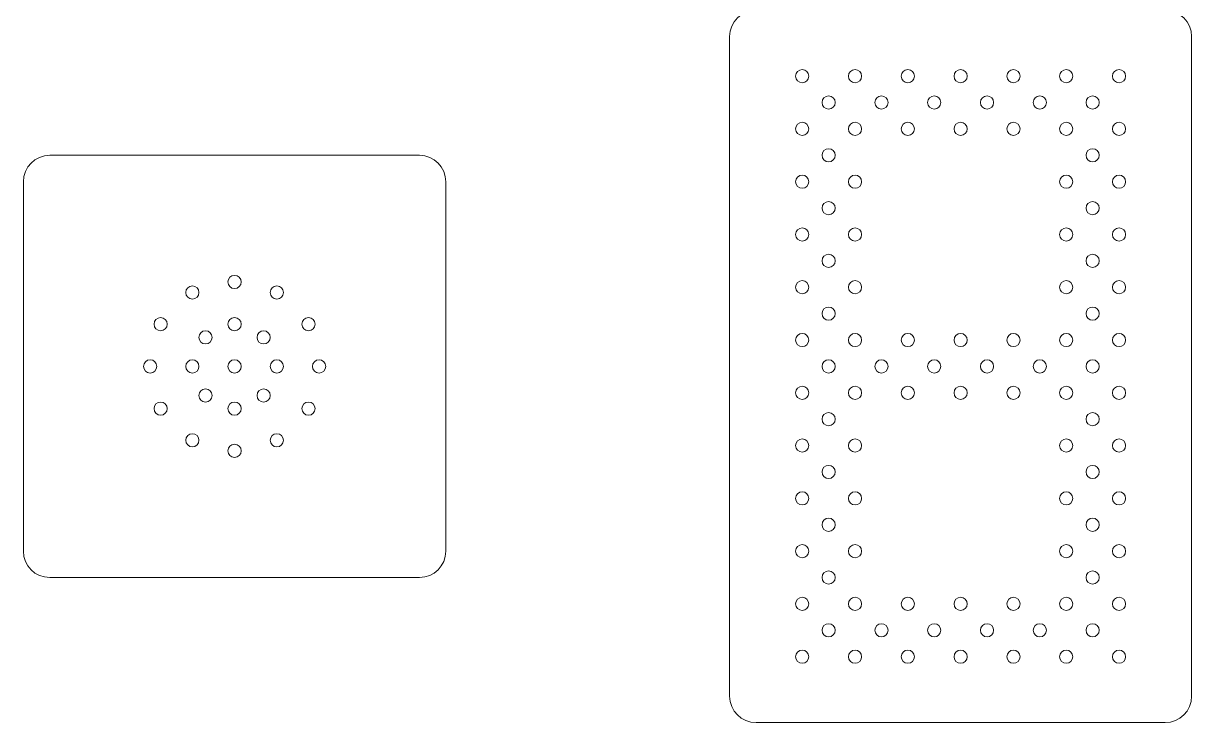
# Model space of a CAD drawing. Header units: inches. Extents: x 300 to 400, y -177 to 73.
# Drawn here: x 354.68 to 376.81, y -108.77 to -95.52 of the extents above; entities that cross this region are included whole.
import ezdxf

# ---------------------------------------------------------------- set-up
doc = ezdxf.new("R2010")
doc.units = ezdxf.units.IN
doc.header["$MEASUREMENT"] = 0
doc.layers.add('ScoreBone', color=5, linetype='Continuous')

msp = doc.modelspace()

# ---------------------------------------------------------------- linework, layer by layer
at = {"layer": 'ScoreBone', "lineweight": 5}
for points in [[(368.057, -95.768), (368.057, -95.492), (368.282, -95.268), (368.557, -95.268)], [(376.307, -95.268), (376.582, -95.268), (376.807, -95.492), (376.807, -95.768)], [(368.057, -108.268), (368.057, -108.268), (368.057, -95.768), (368.057, -95.768)], [(376.807, -95.768), (376.807, -95.768), (376.807, -108.268), (376.807, -108.268)], [(354.682, -98.518), (354.682, -98.242), (354.905, -98.018), (355.182, -98.018)], [(355.182, -98.018), (355.182, -98.018), (362.182, -98.018), (362.182, -98.018)], [(362.182, -98.018), (362.458, -98.018), (362.682, -98.242), (362.682, -98.518)], [(354.682, -105.518), (354.682, -105.518), (354.682, -98.518), (354.682, -98.518)], [(362.682, -98.518), (362.682, -98.518), (362.682, -105.518), (362.682, -105.518)], [(355.182, -106.018), (354.905, -106.018), (354.682, -105.795), (354.682, -105.518)], [(362.682, -105.518), (362.682, -105.795), (362.458, -106.018), (362.182, -106.018)], [(362.182, -106.018), (362.182, -106.018), (355.182, -106.018), (355.182, -106.018)], [(368.557, -108.768), (368.282, -108.768), (368.057, -108.544), (368.057, -108.268)], [(376.807, -108.268), (376.807, -108.544), (376.582, -108.768), (376.307, -108.768)], [(376.307, -108.768), (376.307, -108.768), (368.557, -108.768), (368.557, -108.768)]]:
    msp.add_open_spline(points, degree=3, dxfattribs=at)
for points in [[(369.557, -96.518), (369.557, -96.587), (369.5, -96.643), (369.432, -96.643), (369.364, -96.643), (369.307, -96.587), (369.307, -96.518), (369.307, -96.449), (369.364, -96.393), (369.432, -96.393), (369.5, -96.393), (369.557, -96.449), (369.557, -96.518)], [(370.557, -96.518), (370.557, -96.587), (370.5, -96.643), (370.432, -96.643), (370.364, -96.643), (370.307, -96.587), (370.307, -96.518), (370.307, -96.449), (370.364, -96.393), (370.432, -96.393), (370.5, -96.393), (370.557, -96.449), (370.557, -96.518)], [(371.557, -96.518), (371.557, -96.587), (371.5, -96.643), (371.432, -96.643), (371.364, -96.643), (371.307, -96.587), (371.307, -96.518), (371.307, -96.449), (371.364, -96.393), (371.432, -96.393), (371.5, -96.393), (371.557, -96.449), (371.557, -96.518)], [(372.557, -96.518), (372.557, -96.587), (372.5, -96.643), (372.432, -96.643), (372.364, -96.643), (372.307, -96.587), (372.307, -96.518), (372.307, -96.449), (372.364, -96.393), (372.432, -96.393), (372.5, -96.393), (372.557, -96.449), (372.557, -96.518)], [(373.557, -96.518), (373.557, -96.587), (373.5, -96.643), (373.432, -96.643), (373.364, -96.643), (373.307, -96.587), (373.307, -96.518), (373.307, -96.449), (373.364, -96.393), (373.432, -96.393), (373.5, -96.393), (373.557, -96.449), (373.557, -96.518)], [(374.557, -96.518), (374.557, -96.587), (374.5, -96.643), (374.432, -96.643), (374.364, -96.643), (374.307, -96.587), (374.307, -96.518), (374.307, -96.449), (374.364, -96.393), (374.432, -96.393), (374.5, -96.393), (374.557, -96.449), (374.557, -96.518)], [(375.557, -96.518), (375.557, -96.587), (375.5, -96.643), (375.432, -96.643), (375.364, -96.643), (375.307, -96.587), (375.307, -96.518), (375.307, -96.449), (375.364, -96.393), (375.432, -96.393), (375.5, -96.393), (375.557, -96.449), (375.557, -96.518)], [(370.057, -97.018), (370.057, -97.087), (370, -97.143), (369.932, -97.143), (369.864, -97.143), (369.807, -97.087), (369.807, -97.018), (369.807, -96.949), (369.864, -96.893), (369.932, -96.893), (370, -96.893), (370.057, -96.949), (370.057, -97.018)], [(371.057, -97.018), (371.057, -97.087), (371, -97.143), (370.932, -97.143), (370.864, -97.143), (370.807, -97.087), (370.807, -97.018), (370.807, -96.949), (370.864, -96.893), (370.932, -96.893), (371, -96.893), (371.057, -96.949), (371.057, -97.018)], [(372.057, -97.018), (372.057, -97.087), (372, -97.143), (371.932, -97.143), (371.864, -97.143), (371.807, -97.087), (371.807, -97.018), (371.807, -96.949), (371.864, -96.893), (371.932, -96.893), (372, -96.893), (372.057, -96.949), (372.057, -97.018)], [(373.057, -97.018), (373.057, -97.087), (373, -97.143), (372.932, -97.143), (372.864, -97.143), (372.807, -97.087), (372.807, -97.018), (372.807, -96.949), (372.864, -96.893), (372.932, -96.893), (373, -96.893), (373.057, -96.949), (373.057, -97.018)], [(374.057, -97.018), (374.057, -97.087), (374, -97.143), (373.932, -97.143), (373.864, -97.143), (373.807, -97.087), (373.807, -97.018), (373.807, -96.949), (373.864, -96.893), (373.932, -96.893), (374, -96.893), (374.057, -96.949), (374.057, -97.018)], [(375.057, -97.018), (375.057, -97.087), (375, -97.143), (374.932, -97.143), (374.864, -97.143), (374.807, -97.087), (374.807, -97.018), (374.807, -96.949), (374.864, -96.893), (374.932, -96.893), (375, -96.893), (375.057, -96.949), (375.057, -97.018)], [(369.557, -97.518), (369.557, -97.587), (369.5, -97.643), (369.432, -97.643), (369.364, -97.643), (369.307, -97.587), (369.307, -97.518), (369.307, -97.449), (369.364, -97.393), (369.432, -97.393), (369.5, -97.393), (369.557, -97.449), (369.557, -97.518)], [(370.557, -97.518), (370.557, -97.587), (370.5, -97.643), (370.432, -97.643), (370.364, -97.643), (370.307, -97.587), (370.307, -97.518), (370.307, -97.449), (370.364, -97.393), (370.432, -97.393), (370.5, -97.393), (370.557, -97.449), (370.557, -97.518)], [(371.557, -97.518), (371.557, -97.587), (371.5, -97.643), (371.432, -97.643), (371.364, -97.643), (371.307, -97.587), (371.307, -97.518), (371.307, -97.449), (371.364, -97.393), (371.432, -97.393), (371.5, -97.393), (371.557, -97.449), (371.557, -97.518)], [(372.557, -97.518), (372.557, -97.587), (372.5, -97.643), (372.432, -97.643), (372.364, -97.643), (372.307, -97.587), (372.307, -97.518), (372.307, -97.449), (372.364, -97.393), (372.432, -97.393), (372.5, -97.393), (372.557, -97.449), (372.557, -97.518)], [(373.557, -97.518), (373.557, -97.587), (373.5, -97.643), (373.432, -97.643), (373.364, -97.643), (373.307, -97.587), (373.307, -97.518), (373.307, -97.449), (373.364, -97.393), (373.432, -97.393), (373.5, -97.393), (373.557, -97.449), (373.557, -97.518)], [(374.557, -97.518), (374.557, -97.587), (374.5, -97.643), (374.432, -97.643), (374.364, -97.643), (374.307, -97.587), (374.307, -97.518), (374.307, -97.449), (374.364, -97.393), (374.432, -97.393), (374.5, -97.393), (374.557, -97.449), (374.557, -97.518)], [(375.557, -97.518), (375.557, -97.587), (375.5, -97.643), (375.432, -97.643), (375.364, -97.643), (375.307, -97.587), (375.307, -97.518), (375.307, -97.449), (375.364, -97.393), (375.432, -97.393), (375.5, -97.393), (375.557, -97.449), (375.557, -97.518)], [(370.057, -98.018), (370.057, -98.087), (370, -98.143), (369.932, -98.143), (369.864, -98.143), (369.807, -98.087), (369.807, -98.018), (369.807, -97.949), (369.864, -97.893), (369.932, -97.893), (370, -97.893), (370.057, -97.949), (370.057, -98.018)], [(375.057, -98.018), (375.057, -98.087), (375, -98.143), (374.932, -98.143), (374.864, -98.143), (374.807, -98.087), (374.807, -98.018), (374.807, -97.949), (374.864, -97.893), (374.932, -97.893), (375, -97.893), (375.057, -97.949), (375.057, -98.018)], [(369.557, -98.518), (369.557, -98.587), (369.5, -98.643), (369.432, -98.643), (369.364, -98.643), (369.307, -98.587), (369.307, -98.518), (369.307, -98.449), (369.364, -98.393), (369.432, -98.393), (369.5, -98.393), (369.557, -98.449), (369.557, -98.518)], [(370.557, -98.518), (370.557, -98.587), (370.5, -98.643), (370.432, -98.643), (370.364, -98.643), (370.307, -98.587), (370.307, -98.518), (370.307, -98.449), (370.364, -98.393), (370.432, -98.393), (370.5, -98.393), (370.557, -98.449), (370.557, -98.518)], [(374.557, -98.518), (374.557, -98.587), (374.5, -98.643), (374.432, -98.643), (374.364, -98.643), (374.307, -98.587), (374.307, -98.518), (374.307, -98.449), (374.364, -98.393), (374.432, -98.393), (374.5, -98.393), (374.557, -98.449), (374.557, -98.518)], [(375.557, -98.518), (375.557, -98.587), (375.5, -98.643), (375.432, -98.643), (375.364, -98.643), (375.307, -98.587), (375.307, -98.518), (375.307, -98.449), (375.364, -98.393), (375.432, -98.393), (375.5, -98.393), (375.557, -98.449), (375.557, -98.518)], [(370.057, -99.018), (370.057, -99.087), (370, -99.143), (369.932, -99.143), (369.864, -99.143), (369.807, -99.087), (369.807, -99.018), (369.807, -98.949), (369.864, -98.893), (369.932, -98.893), (370, -98.893), (370.057, -98.949), (370.057, -99.018)], [(375.057, -99.018), (375.057, -99.087), (375, -99.143), (374.932, -99.143), (374.864, -99.143), (374.807, -99.087), (374.807, -99.018), (374.807, -98.949), (374.864, -98.893), (374.932, -98.893), (375, -98.893), (375.057, -98.949), (375.057, -99.018)], [(369.557, -99.518), (369.557, -99.587), (369.5, -99.643), (369.432, -99.643), (369.364, -99.643), (369.307, -99.587), (369.307, -99.518), (369.307, -99.449), (369.364, -99.393), (369.432, -99.393), (369.5, -99.393), (369.557, -99.449), (369.557, -99.518)], [(370.557, -99.518), (370.557, -99.587), (370.5, -99.643), (370.432, -99.643), (370.364, -99.643), (370.307, -99.587), (370.307, -99.518), (370.307, -99.449), (370.364, -99.393), (370.432, -99.393), (370.5, -99.393), (370.557, -99.449), (370.557, -99.518)], [(374.557, -99.518), (374.557, -99.587), (374.5, -99.643), (374.432, -99.643), (374.364, -99.643), (374.307, -99.587), (374.307, -99.518), (374.307, -99.449), (374.364, -99.393), (374.432, -99.393), (374.5, -99.393), (374.557, -99.449), (374.557, -99.518)], [(375.557, -99.518), (375.557, -99.587), (375.5, -99.643), (375.432, -99.643), (375.364, -99.643), (375.307, -99.587), (375.307, -99.518), (375.307, -99.449), (375.364, -99.393), (375.432, -99.393), (375.5, -99.393), (375.557, -99.449), (375.557, -99.518)], [(370.057, -100.018), (370.057, -100.087), (370, -100.143), (369.932, -100.143), (369.864, -100.143), (369.807, -100.087), (369.807, -100.018), (369.807, -99.949), (369.864, -99.893), (369.932, -99.893), (370, -99.893), (370.057, -99.949), (370.057, -100.018)], [(375.057, -100.018), (375.057, -100.087), (375, -100.143), (374.932, -100.143), (374.864, -100.143), (374.807, -100.087), (374.807, -100.018), (374.807, -99.949), (374.864, -99.893), (374.932, -99.893), (375, -99.893), (375.057, -99.949), (375.057, -100.018)], [(358.807, -100.418), (358.807, -100.487), (358.751, -100.543), (358.682, -100.543), (358.612, -100.543), (358.557, -100.487), (358.557, -100.418), (358.557, -100.349), (358.612, -100.293), (358.682, -100.293), (358.751, -100.293), (358.807, -100.349), (358.807, -100.418)], [(369.557, -100.518), (369.557, -100.587), (369.5, -100.643), (369.432, -100.643), (369.364, -100.643), (369.307, -100.587), (369.307, -100.518), (369.307, -100.449), (369.364, -100.393), (369.432, -100.393), (369.5, -100.393), (369.557, -100.449), (369.557, -100.518)], [(370.557, -100.518), (370.557, -100.587), (370.5, -100.643), (370.432, -100.643), (370.364, -100.643), (370.307, -100.587), (370.307, -100.518), (370.307, -100.449), (370.364, -100.393), (370.432, -100.393), (370.5, -100.393), (370.557, -100.449), (370.557, -100.518)], [(374.557, -100.518), (374.557, -100.587), (374.5, -100.643), (374.432, -100.643), (374.364, -100.643), (374.307, -100.587), (374.307, -100.518), (374.307, -100.449), (374.364, -100.393), (374.432, -100.393), (374.5, -100.393), (374.557, -100.449), (374.557, -100.518)], [(375.557, -100.518), (375.557, -100.587), (375.5, -100.643), (375.432, -100.643), (375.364, -100.643), (375.307, -100.587), (375.307, -100.518), (375.307, -100.449), (375.364, -100.393), (375.432, -100.393), (375.5, -100.393), (375.557, -100.449), (375.557, -100.518)], [(358.007, -100.618), (358.007, -100.687), (357.951, -100.743), (357.882, -100.743), (357.813, -100.743), (357.757, -100.687), (357.757, -100.618), (357.757, -100.549), (357.813, -100.493), (357.882, -100.493), (357.951, -100.493), (358.007, -100.549), (358.007, -100.618)], [(359.607, -100.618), (359.607, -100.687), (359.551, -100.743), (359.482, -100.743), (359.413, -100.743), (359.357, -100.687), (359.357, -100.618), (359.357, -100.549), (359.413, -100.493), (359.482, -100.493), (359.551, -100.493), (359.607, -100.549), (359.607, -100.618)], [(357.407, -101.218), (357.407, -101.287), (357.351, -101.343), (357.282, -101.343), (357.213, -101.343), (357.157, -101.287), (357.157, -101.218), (357.157, -101.149), (357.213, -101.093), (357.282, -101.093), (357.351, -101.093), (357.407, -101.149), (357.407, -101.218)], [(358.807, -101.218), (358.807, -101.287), (358.751, -101.343), (358.682, -101.343), (358.612, -101.343), (358.557, -101.287), (358.557, -101.218), (358.557, -101.149), (358.612, -101.093), (358.682, -101.093), (358.751, -101.093), (358.807, -101.149), (358.807, -101.218)], [(360.207, -101.218), (360.207, -101.287), (360.151, -101.343), (360.082, -101.343), (360.013, -101.343), (359.957, -101.287), (359.957, -101.218), (359.957, -101.149), (360.013, -101.093), (360.082, -101.093), (360.151, -101.093), (360.207, -101.149), (360.207, -101.218)], [(370.057, -101.018), (370.057, -101.087), (370, -101.143), (369.932, -101.143), (369.864, -101.143), (369.807, -101.087), (369.807, -101.018), (369.807, -100.949), (369.864, -100.893), (369.932, -100.893), (370, -100.893), (370.057, -100.949), (370.057, -101.018)], [(375.057, -101.018), (375.057, -101.087), (375, -101.143), (374.932, -101.143), (374.864, -101.143), (374.807, -101.087), (374.807, -101.018), (374.807, -100.949), (374.864, -100.893), (374.932, -100.893), (375, -100.893), (375.057, -100.949), (375.057, -101.018)], [(358.257, -101.468), (358.257, -101.537), (358.201, -101.593), (358.132, -101.593), (358.063, -101.593), (358.007, -101.537), (358.007, -101.468), (358.007, -101.399), (358.063, -101.343), (358.132, -101.343), (358.201, -101.343), (358.257, -101.399), (358.257, -101.468)], [(359.357, -101.468), (359.357, -101.537), (359.301, -101.593), (359.232, -101.593), (359.163, -101.593), (359.107, -101.537), (359.107, -101.468), (359.107, -101.399), (359.163, -101.343), (359.232, -101.343), (359.301, -101.343), (359.357, -101.399), (359.357, -101.468)], [(369.557, -101.518), (369.557, -101.587), (369.5, -101.643), (369.432, -101.643), (369.364, -101.643), (369.307, -101.587), (369.307, -101.518), (369.307, -101.449), (369.364, -101.393), (369.432, -101.393), (369.5, -101.393), (369.557, -101.449), (369.557, -101.518)], [(370.557, -101.518), (370.557, -101.587), (370.5, -101.643), (370.432, -101.643), (370.364, -101.643), (370.307, -101.587), (370.307, -101.518), (370.307, -101.449), (370.364, -101.393), (370.432, -101.393), (370.5, -101.393), (370.557, -101.449), (370.557, -101.518)], [(371.557, -101.518), (371.557, -101.587), (371.5, -101.643), (371.432, -101.643), (371.364, -101.643), (371.307, -101.587), (371.307, -101.518), (371.307, -101.449), (371.364, -101.393), (371.432, -101.393), (371.5, -101.393), (371.557, -101.449), (371.557, -101.518)], [(372.557, -101.518), (372.557, -101.587), (372.5, -101.643), (372.432, -101.643), (372.364, -101.643), (372.307, -101.587), (372.307, -101.518), (372.307, -101.449), (372.364, -101.393), (372.432, -101.393), (372.5, -101.393), (372.557, -101.449), (372.557, -101.518)], [(373.557, -101.518), (373.557, -101.587), (373.5, -101.643), (373.432, -101.643), (373.364, -101.643), (373.307, -101.587), (373.307, -101.518), (373.307, -101.449), (373.364, -101.393), (373.432, -101.393), (373.5, -101.393), (373.557, -101.449), (373.557, -101.518)], [(374.557, -101.518), (374.557, -101.587), (374.5, -101.643), (374.432, -101.643), (374.364, -101.643), (374.307, -101.587), (374.307, -101.518), (374.307, -101.449), (374.364, -101.393), (374.432, -101.393), (374.5, -101.393), (374.557, -101.449), (374.557, -101.518)], [(375.557, -101.518), (375.557, -101.587), (375.5, -101.643), (375.432, -101.643), (375.364, -101.643), (375.307, -101.587), (375.307, -101.518), (375.307, -101.449), (375.364, -101.393), (375.432, -101.393), (375.5, -101.393), (375.557, -101.449), (375.557, -101.518)], [(357.207, -102.018), (357.207, -102.088), (357.151, -102.143), (357.082, -102.143), (357.013, -102.143), (356.957, -102.088), (356.957, -102.018), (356.957, -101.949), (357.013, -101.893), (357.082, -101.893), (357.151, -101.893), (357.207, -101.949), (357.207, -102.018)], [(358.007, -102.018), (358.007, -102.088), (357.951, -102.143), (357.882, -102.143), (357.813, -102.143), (357.757, -102.088), (357.757, -102.018), (357.757, -101.949), (357.813, -101.893), (357.882, -101.893), (357.951, -101.893), (358.007, -101.949), (358.007, -102.018)], [(358.807, -102.018), (358.807, -102.088), (358.751, -102.143), (358.682, -102.143), (358.612, -102.143), (358.557, -102.088), (358.557, -102.018), (358.557, -101.949), (358.612, -101.893), (358.682, -101.893), (358.751, -101.893), (358.807, -101.949), (358.807, -102.018)], [(359.607, -102.018), (359.607, -102.088), (359.551, -102.143), (359.482, -102.143), (359.413, -102.143), (359.357, -102.088), (359.357, -102.018), (359.357, -101.949), (359.413, -101.893), (359.482, -101.893), (359.551, -101.893), (359.607, -101.949), (359.607, -102.018)], [(360.407, -102.018), (360.407, -102.088), (360.351, -102.143), (360.282, -102.143), (360.213, -102.143), (360.157, -102.088), (360.157, -102.018), (360.157, -101.949), (360.213, -101.893), (360.282, -101.893), (360.351, -101.893), (360.407, -101.949), (360.407, -102.018)], [(370.057, -102.018), (370.057, -102.087), (370, -102.143), (369.932, -102.143), (369.864, -102.143), (369.807, -102.087), (369.807, -102.018), (369.807, -101.949), (369.864, -101.893), (369.932, -101.893), (370, -101.893), (370.057, -101.949), (370.057, -102.018)], [(371.057, -102.018), (371.057, -102.087), (371, -102.143), (370.932, -102.143), (370.864, -102.143), (370.807, -102.087), (370.807, -102.018), (370.807, -101.949), (370.864, -101.893), (370.932, -101.893), (371, -101.893), (371.057, -101.949), (371.057, -102.018)], [(372.057, -102.018), (372.057, -102.087), (372, -102.143), (371.932, -102.143), (371.864, -102.143), (371.807, -102.087), (371.807, -102.018), (371.807, -101.949), (371.864, -101.893), (371.932, -101.893), (372, -101.893), (372.057, -101.949), (372.057, -102.018)], [(373.057, -102.018), (373.057, -102.087), (373, -102.143), (372.932, -102.143), (372.864, -102.143), (372.807, -102.087), (372.807, -102.018), (372.807, -101.949), (372.864, -101.893), (372.932, -101.893), (373, -101.893), (373.057, -101.949), (373.057, -102.018)], [(374.057, -102.018), (374.057, -102.087), (374, -102.143), (373.932, -102.143), (373.864, -102.143), (373.807, -102.087), (373.807, -102.018), (373.807, -101.949), (373.864, -101.893), (373.932, -101.893), (374, -101.893), (374.057, -101.949), (374.057, -102.018)], [(375.057, -102.018), (375.057, -102.087), (375, -102.143), (374.932, -102.143), (374.864, -102.143), (374.807, -102.087), (374.807, -102.018), (374.807, -101.949), (374.864, -101.893), (374.932, -101.893), (375, -101.893), (375.057, -101.949), (375.057, -102.018)], [(369.557, -102.518), (369.557, -102.587), (369.5, -102.643), (369.432, -102.643), (369.364, -102.643), (369.307, -102.587), (369.307, -102.518), (369.307, -102.449), (369.364, -102.393), (369.432, -102.393), (369.5, -102.393), (369.557, -102.449), (369.557, -102.518)], [(370.557, -102.518), (370.557, -102.587), (370.5, -102.643), (370.432, -102.643), (370.364, -102.643), (370.307, -102.587), (370.307, -102.518), (370.307, -102.449), (370.364, -102.393), (370.432, -102.393), (370.5, -102.393), (370.557, -102.449), (370.557, -102.518)], [(371.557, -102.518), (371.557, -102.587), (371.5, -102.643), (371.432, -102.643), (371.364, -102.643), (371.307, -102.587), (371.307, -102.518), (371.307, -102.449), (371.364, -102.393), (371.432, -102.393), (371.5, -102.393), (371.557, -102.449), (371.557, -102.518)], [(372.557, -102.518), (372.557, -102.587), (372.5, -102.643), (372.432, -102.643), (372.364, -102.643), (372.307, -102.587), (372.307, -102.518), (372.307, -102.449), (372.364, -102.393), (372.432, -102.393), (372.5, -102.393), (372.557, -102.449), (372.557, -102.518)], [(373.557, -102.518), (373.557, -102.587), (373.5, -102.643), (373.432, -102.643), (373.364, -102.643), (373.307, -102.587), (373.307, -102.518), (373.307, -102.449), (373.364, -102.393), (373.432, -102.393), (373.5, -102.393), (373.557, -102.449), (373.557, -102.518)], [(374.557, -102.518), (374.557, -102.587), (374.5, -102.643), (374.432, -102.643), (374.364, -102.643), (374.307, -102.587), (374.307, -102.518), (374.307, -102.449), (374.364, -102.393), (374.432, -102.393), (374.5, -102.393), (374.557, -102.449), (374.557, -102.518)], [(375.557, -102.518), (375.557, -102.587), (375.5, -102.643), (375.432, -102.643), (375.364, -102.643), (375.307, -102.587), (375.307, -102.518), (375.307, -102.449), (375.364, -102.393), (375.432, -102.393), (375.5, -102.393), (375.557, -102.449), (375.557, -102.518)], [(358.257, -102.568), (358.257, -102.637), (358.201, -102.693), (358.132, -102.693), (358.063, -102.693), (358.007, -102.637), (358.007, -102.568), (358.007, -102.499), (358.063, -102.443), (358.132, -102.443), (358.201, -102.443), (358.257, -102.499), (358.257, -102.568)], [(359.357, -102.568), (359.357, -102.637), (359.301, -102.693), (359.232, -102.693), (359.163, -102.693), (359.107, -102.637), (359.107, -102.568), (359.107, -102.499), (359.163, -102.443), (359.232, -102.443), (359.301, -102.443), (359.357, -102.499), (359.357, -102.568)], [(357.407, -102.818), (357.407, -102.887), (357.351, -102.943), (357.282, -102.943), (357.213, -102.943), (357.157, -102.887), (357.157, -102.818), (357.157, -102.749), (357.213, -102.693), (357.282, -102.693), (357.351, -102.693), (357.407, -102.749), (357.407, -102.818)], [(358.807, -102.818), (358.807, -102.887), (358.751, -102.943), (358.682, -102.943), (358.612, -102.943), (358.557, -102.887), (358.557, -102.818), (358.557, -102.749), (358.612, -102.693), (358.682, -102.693), (358.751, -102.693), (358.807, -102.749), (358.807, -102.818)], [(360.207, -102.818), (360.207, -102.887), (360.151, -102.943), (360.082, -102.943), (360.013, -102.943), (359.957, -102.887), (359.957, -102.818), (359.957, -102.749), (360.013, -102.693), (360.082, -102.693), (360.151, -102.693), (360.207, -102.749), (360.207, -102.818)], [(370.057, -103.018), (370.057, -103.087), (370, -103.143), (369.932, -103.143), (369.864, -103.143), (369.807, -103.087), (369.807, -103.018), (369.807, -102.949), (369.864, -102.893), (369.932, -102.893), (370, -102.893), (370.057, -102.949), (370.057, -103.018)], [(375.057, -103.018), (375.057, -103.087), (375, -103.143), (374.932, -103.143), (374.864, -103.143), (374.807, -103.087), (374.807, -103.018), (374.807, -102.949), (374.864, -102.893), (374.932, -102.893), (375, -102.893), (375.057, -102.949), (375.057, -103.018)], [(358.007, -103.418), (358.007, -103.487), (357.951, -103.543), (357.882, -103.543), (357.813, -103.543), (357.757, -103.487), (357.757, -103.418), (357.757, -103.349), (357.813, -103.293), (357.882, -103.293), (357.951, -103.293), (358.007, -103.349), (358.007, -103.418)], [(359.607, -103.418), (359.607, -103.487), (359.551, -103.543), (359.482, -103.543), (359.413, -103.543), (359.357, -103.487), (359.357, -103.418), (359.357, -103.349), (359.413, -103.293), (359.482, -103.293), (359.551, -103.293), (359.607, -103.349), (359.607, -103.418)], [(358.807, -103.618), (358.807, -103.687), (358.751, -103.743), (358.682, -103.743), (358.612, -103.743), (358.557, -103.687), (358.557, -103.618), (358.557, -103.549), (358.612, -103.493), (358.682, -103.493), (358.751, -103.493), (358.807, -103.549), (358.807, -103.618)], [(369.557, -103.518), (369.557, -103.587), (369.5, -103.643), (369.432, -103.643), (369.364, -103.643), (369.307, -103.587), (369.307, -103.518), (369.307, -103.449), (369.364, -103.393), (369.432, -103.393), (369.5, -103.393), (369.557, -103.449), (369.557, -103.518)], [(369.557, -103.518), (369.557, -103.587), (369.5, -103.643), (369.432, -103.643), (369.364, -103.643), (369.307, -103.587), (369.307, -103.518), (369.307, -103.449), (369.364, -103.393), (369.432, -103.393), (369.5, -103.393), (369.557, -103.449), (369.557, -103.518)], [(370.557, -103.518), (370.557, -103.587), (370.5, -103.643), (370.432, -103.643), (370.364, -103.643), (370.307, -103.587), (370.307, -103.518), (370.307, -103.449), (370.364, -103.393), (370.432, -103.393), (370.5, -103.393), (370.557, -103.449), (370.557, -103.518)], [(370.557, -103.518), (370.557, -103.587), (370.5, -103.643), (370.432, -103.643), (370.364, -103.643), (370.307, -103.587), (370.307, -103.518), (370.307, -103.449), (370.364, -103.393), (370.432, -103.393), (370.5, -103.393), (370.557, -103.449), (370.557, -103.518)], [(374.557, -103.518), (374.557, -103.587), (374.5, -103.643), (374.432, -103.643), (374.364, -103.643), (374.307, -103.587), (374.307, -103.518), (374.307, -103.449), (374.364, -103.393), (374.432, -103.393), (374.5, -103.393), (374.557, -103.449), (374.557, -103.518)], [(374.557, -103.518), (374.557, -103.587), (374.5, -103.643), (374.432, -103.643), (374.364, -103.643), (374.307, -103.587), (374.307, -103.518), (374.307, -103.449), (374.364, -103.393), (374.432, -103.393), (374.5, -103.393), (374.557, -103.449), (374.557, -103.518)], [(375.557, -103.518), (375.557, -103.587), (375.5, -103.643), (375.432, -103.643), (375.364, -103.643), (375.307, -103.587), (375.307, -103.518), (375.307, -103.449), (375.364, -103.393), (375.432, -103.393), (375.5, -103.393), (375.557, -103.449), (375.557, -103.518)], [(375.557, -103.518), (375.557, -103.587), (375.5, -103.643), (375.432, -103.643), (375.364, -103.643), (375.307, -103.587), (375.307, -103.518), (375.307, -103.449), (375.364, -103.393), (375.432, -103.393), (375.5, -103.393), (375.557, -103.449), (375.557, -103.518)], [(370.057, -104.018), (370.057, -104.087), (370, -104.143), (369.932, -104.143), (369.864, -104.143), (369.807, -104.087), (369.807, -104.018), (369.807, -103.949), (369.864, -103.893), (369.932, -103.893), (370, -103.893), (370.057, -103.949), (370.057, -104.018)], [(370.057, -104.018), (370.057, -104.087), (370, -104.143), (369.932, -104.143), (369.864, -104.143), (369.807, -104.087), (369.807, -104.018), (369.807, -103.949), (369.864, -103.893), (369.932, -103.893), (370, -103.893), (370.057, -103.949), (370.057, -104.018)], [(375.057, -104.018), (375.057, -104.087), (375, -104.143), (374.932, -104.143), (374.864, -104.143), (374.807, -104.087), (374.807, -104.018), (374.807, -103.949), (374.864, -103.893), (374.932, -103.893), (375, -103.893), (375.057, -103.949), (375.057, -104.018)], [(375.057, -104.018), (375.057, -104.087), (375, -104.143), (374.932, -104.143), (374.864, -104.143), (374.807, -104.087), (374.807, -104.018), (374.807, -103.949), (374.864, -103.893), (374.932, -103.893), (375, -103.893), (375.057, -103.949), (375.057, -104.018)], [(369.557, -104.518), (369.557, -104.587), (369.5, -104.643), (369.432, -104.643), (369.364, -104.643), (369.307, -104.587), (369.307, -104.518), (369.307, -104.449), (369.364, -104.393), (369.432, -104.393), (369.5, -104.393), (369.557, -104.449), (369.557, -104.518)], [(370.557, -104.518), (370.557, -104.587), (370.5, -104.643), (370.432, -104.643), (370.364, -104.643), (370.307, -104.587), (370.307, -104.518), (370.307, -104.449), (370.364, -104.393), (370.432, -104.393), (370.5, -104.393), (370.557, -104.449), (370.557, -104.518)], [(374.557, -104.518), (374.557, -104.587), (374.5, -104.643), (374.432, -104.643), (374.364, -104.643), (374.307, -104.587), (374.307, -104.518), (374.307, -104.449), (374.364, -104.393), (374.432, -104.393), (374.5, -104.393), (374.557, -104.449), (374.557, -104.518)], [(375.557, -104.518), (375.557, -104.587), (375.5, -104.643), (375.432, -104.643), (375.364, -104.643), (375.307, -104.587), (375.307, -104.518), (375.307, -104.449), (375.364, -104.393), (375.432, -104.393), (375.5, -104.393), (375.557, -104.449), (375.557, -104.518)], [(370.057, -105.018), (370.057, -105.087), (370, -105.143), (369.932, -105.143), (369.864, -105.143), (369.807, -105.087), (369.807, -105.018), (369.807, -104.949), (369.864, -104.893), (369.932, -104.893), (370, -104.893), (370.057, -104.949), (370.057, -105.018)], [(375.057, -105.018), (375.057, -105.087), (375, -105.143), (374.932, -105.143), (374.864, -105.143), (374.807, -105.087), (374.807, -105.018), (374.807, -104.949), (374.864, -104.893), (374.932, -104.893), (375, -104.893), (375.057, -104.949), (375.057, -105.018)], [(369.557, -105.518), (369.557, -105.587), (369.5, -105.643), (369.432, -105.643), (369.364, -105.643), (369.307, -105.587), (369.307, -105.518), (369.307, -105.449), (369.364, -105.393), (369.432, -105.393), (369.5, -105.393), (369.557, -105.449), (369.557, -105.518)], [(370.557, -105.518), (370.557, -105.587), (370.5, -105.643), (370.432, -105.643), (370.364, -105.643), (370.307, -105.587), (370.307, -105.518), (370.307, -105.449), (370.364, -105.393), (370.432, -105.393), (370.5, -105.393), (370.557, -105.449), (370.557, -105.518)], [(374.557, -105.518), (374.557, -105.587), (374.5, -105.643), (374.432, -105.643), (374.364, -105.643), (374.307, -105.587), (374.307, -105.518), (374.307, -105.449), (374.364, -105.393), (374.432, -105.393), (374.5, -105.393), (374.557, -105.449), (374.557, -105.518)], [(375.557, -105.518), (375.557, -105.587), (375.5, -105.643), (375.432, -105.643), (375.364, -105.643), (375.307, -105.587), (375.307, -105.518), (375.307, -105.449), (375.364, -105.393), (375.432, -105.393), (375.5, -105.393), (375.557, -105.449), (375.557, -105.518)], [(370.057, -106.018), (370.057, -106.087), (370, -106.143), (369.932, -106.143), (369.864, -106.143), (369.807, -106.087), (369.807, -106.018), (369.807, -105.949), (369.864, -105.893), (369.932, -105.893), (370, -105.893), (370.057, -105.949), (370.057, -106.018)], [(375.057, -106.018), (375.057, -106.087), (375, -106.143), (374.932, -106.143), (374.864, -106.143), (374.807, -106.087), (374.807, -106.018), (374.807, -105.949), (374.864, -105.893), (374.932, -105.893), (375, -105.893), (375.057, -105.949), (375.057, -106.018)], [(369.557, -106.518), (369.557, -106.587), (369.5, -106.643), (369.432, -106.643), (369.364, -106.643), (369.307, -106.587), (369.307, -106.518), (369.307, -106.449), (369.364, -106.393), (369.432, -106.393), (369.5, -106.393), (369.557, -106.449), (369.557, -106.518)], [(370.557, -106.518), (370.557, -106.587), (370.5, -106.643), (370.432, -106.643), (370.364, -106.643), (370.307, -106.587), (370.307, -106.518), (370.307, -106.449), (370.364, -106.393), (370.432, -106.393), (370.5, -106.393), (370.557, -106.449), (370.557, -106.518)], [(371.557, -106.518), (371.557, -106.587), (371.5, -106.643), (371.432, -106.643), (371.364, -106.643), (371.307, -106.587), (371.307, -106.518), (371.307, -106.449), (371.364, -106.393), (371.432, -106.393), (371.5, -106.393), (371.557, -106.449), (371.557, -106.518)], [(372.557, -106.518), (372.557, -106.587), (372.5, -106.643), (372.432, -106.643), (372.364, -106.643), (372.307, -106.587), (372.307, -106.518), (372.307, -106.449), (372.364, -106.393), (372.432, -106.393), (372.5, -106.393), (372.557, -106.449), (372.557, -106.518)], [(373.557, -106.518), (373.557, -106.587), (373.5, -106.643), (373.432, -106.643), (373.364, -106.643), (373.307, -106.587), (373.307, -106.518), (373.307, -106.449), (373.364, -106.393), (373.432, -106.393), (373.5, -106.393), (373.557, -106.449), (373.557, -106.518)], [(374.557, -106.518), (374.557, -106.587), (374.5, -106.643), (374.432, -106.643), (374.364, -106.643), (374.307, -106.587), (374.307, -106.518), (374.307, -106.449), (374.364, -106.393), (374.432, -106.393), (374.5, -106.393), (374.557, -106.449), (374.557, -106.518)], [(375.557, -106.518), (375.557, -106.587), (375.5, -106.643), (375.432, -106.643), (375.364, -106.643), (375.307, -106.587), (375.307, -106.518), (375.307, -106.449), (375.364, -106.393), (375.432, -106.393), (375.5, -106.393), (375.557, -106.449), (375.557, -106.518)], [(370.057, -107.018), (370.057, -107.087), (370, -107.143), (369.932, -107.143), (369.864, -107.143), (369.807, -107.087), (369.807, -107.018), (369.807, -106.949), (369.864, -106.893), (369.932, -106.893), (370, -106.893), (370.057, -106.949), (370.057, -107.018)], [(371.057, -107.018), (371.057, -107.087), (371, -107.143), (370.932, -107.143), (370.864, -107.143), (370.807, -107.087), (370.807, -107.018), (370.807, -106.949), (370.864, -106.893), (370.932, -106.893), (371, -106.893), (371.057, -106.949), (371.057, -107.018)], [(372.057, -107.018), (372.057, -107.087), (372, -107.143), (371.932, -107.143), (371.864, -107.143), (371.807, -107.087), (371.807, -107.018), (371.807, -106.949), (371.864, -106.893), (371.932, -106.893), (372, -106.893), (372.057, -106.949), (372.057, -107.018)], [(373.057, -107.018), (373.057, -107.087), (373, -107.143), (372.932, -107.143), (372.864, -107.143), (372.807, -107.087), (372.807, -107.018), (372.807, -106.949), (372.864, -106.893), (372.932, -106.893), (373, -106.893), (373.057, -106.949), (373.057, -107.018)], [(374.057, -107.018), (374.057, -107.087), (374, -107.143), (373.932, -107.143), (373.864, -107.143), (373.807, -107.087), (373.807, -107.018), (373.807, -106.949), (373.864, -106.893), (373.932, -106.893), (374, -106.893), (374.057, -106.949), (374.057, -107.018)], [(375.057, -107.018), (375.057, -107.087), (375, -107.143), (374.932, -107.143), (374.864, -107.143), (374.807, -107.087), (374.807, -107.018), (374.807, -106.949), (374.864, -106.893), (374.932, -106.893), (375, -106.893), (375.057, -106.949), (375.057, -107.018)], [(369.557, -107.518), (369.557, -107.587), (369.5, -107.643), (369.432, -107.643), (369.364, -107.643), (369.307, -107.587), (369.307, -107.518), (369.307, -107.449), (369.364, -107.393), (369.432, -107.393), (369.5, -107.393), (369.557, -107.449), (369.557, -107.518)], [(370.557, -107.518), (370.557, -107.587), (370.5, -107.643), (370.432, -107.643), (370.364, -107.643), (370.307, -107.587), (370.307, -107.518), (370.307, -107.449), (370.364, -107.393), (370.432, -107.393), (370.5, -107.393), (370.557, -107.449), (370.557, -107.518)], [(371.557, -107.518), (371.557, -107.587), (371.5, -107.643), (371.432, -107.643), (371.364, -107.643), (371.307, -107.587), (371.307, -107.518), (371.307, -107.449), (371.364, -107.393), (371.432, -107.393), (371.5, -107.393), (371.557, -107.449), (371.557, -107.518)], [(372.557, -107.518), (372.557, -107.587), (372.5, -107.643), (372.432, -107.643), (372.364, -107.643), (372.307, -107.587), (372.307, -107.518), (372.307, -107.449), (372.364, -107.393), (372.432, -107.393), (372.5, -107.393), (372.557, -107.449), (372.557, -107.518)], [(373.557, -107.518), (373.557, -107.587), (373.5, -107.643), (373.432, -107.643), (373.364, -107.643), (373.307, -107.587), (373.307, -107.518), (373.307, -107.449), (373.364, -107.393), (373.432, -107.393), (373.5, -107.393), (373.557, -107.449), (373.557, -107.518)], [(374.557, -107.518), (374.557, -107.587), (374.5, -107.643), (374.432, -107.643), (374.364, -107.643), (374.307, -107.587), (374.307, -107.518), (374.307, -107.449), (374.364, -107.393), (374.432, -107.393), (374.5, -107.393), (374.557, -107.449), (374.557, -107.518)], [(375.557, -107.518), (375.557, -107.587), (375.5, -107.643), (375.432, -107.643), (375.364, -107.643), (375.307, -107.587), (375.307, -107.518), (375.307, -107.449), (375.364, -107.393), (375.432, -107.393), (375.5, -107.393), (375.557, -107.449), (375.557, -107.518)]]:
    msp.add_open_spline(points, degree=3, knots=[0, 0, 0, 0, 1, 1, 1, 2, 2, 2, 3, 3, 3, 4, 4, 4, 4], dxfattribs=at)

doc.saveas('drawing.dxf')
